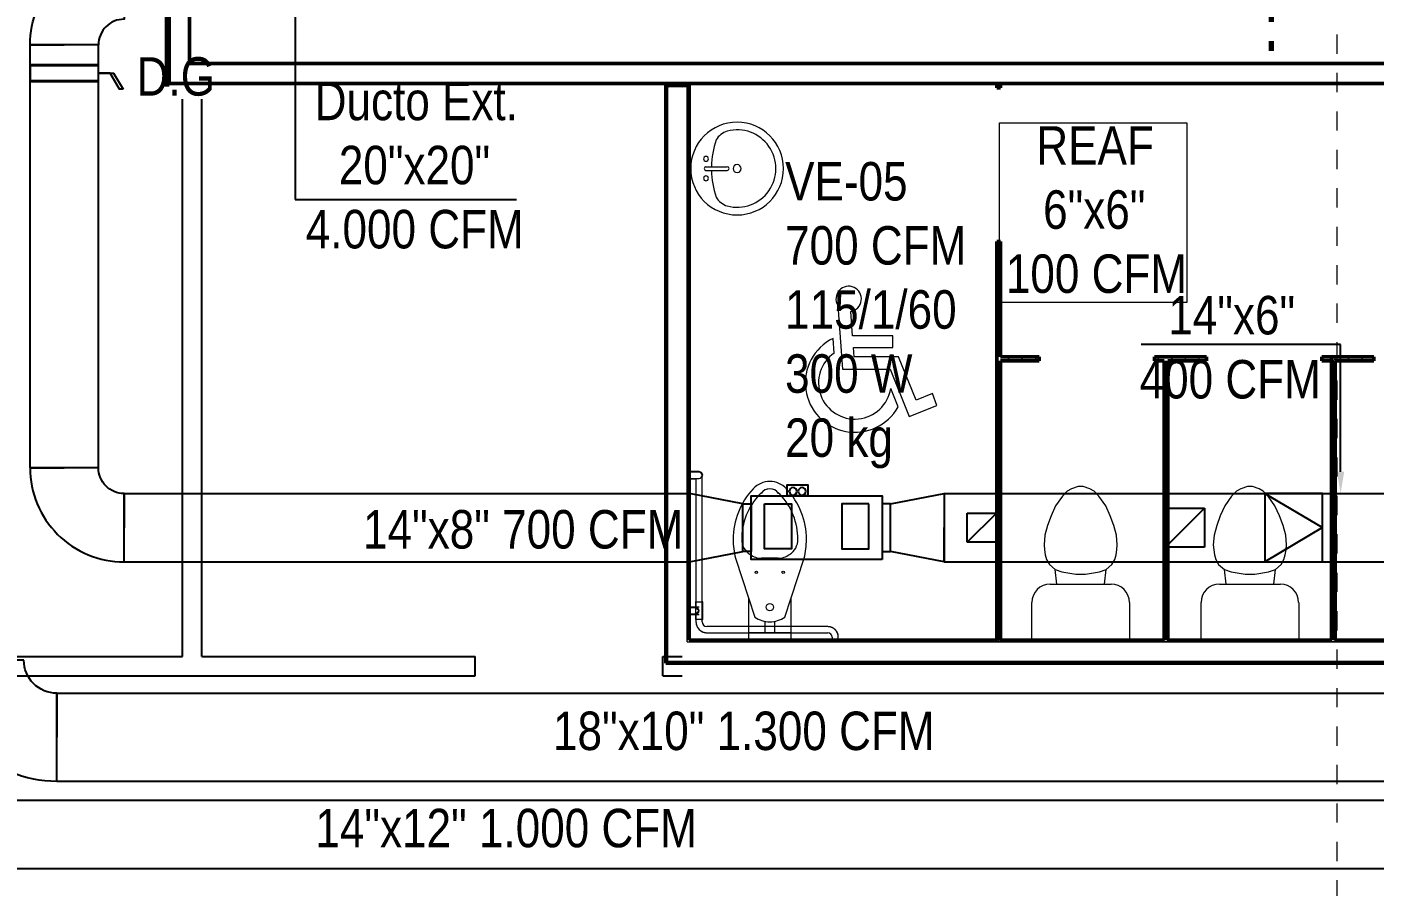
# Model space of a CAD drawing. Header units: inches. Extents: x -3 to 209, y -384 to 20.
# Drawn here: x 144.88 to 151.88, y -6.24 to -1.77 of the extents above; entities that cross this region are included whole.
import ezdxf
from ezdxf import colors
from ezdxf.entities.mleader import LeaderData, LeaderLine
from ezdxf.math import Vec2, Vec3

# ---------------------------------------------------------------- set-up
doc = ezdxf.new("R2010")
doc.units = ezdxf.units.IN
doc.header["$MEASUREMENT"] = 0
for name, pattern in [('Dash', [0.00635, 0.003175, -0.003175]), ('Dash_2_', [0.00635, 0.003175, -0.003175]), ('Grid Line 1_2_', [0.022225, 0.0127, -0.003175, 0.003175, -0.003175]), ('HIDDEN2', [0.1875, 0.125, -0.0625])]:
    doc.linetypes.add(name, pattern=pattern)
for name, color, linetype, lineweight in [('A-AREA', 253, 'Dash', 70), ('A-GENM', 253, 'Continuous', 9), ('A-WALL-PATT', 253, 'Continuous', 50), ('HVAC -Textos Extraccion', 2, 'Continuous', 9), ('HVAC -Textos Rejillas', 2, 'Continuous', 9), ('L-SITE', 253, 'Continuous', 9), ('P-SANR-FIXT', 253, 'Continuous', 9), ('Q-SPCQ', 253, 'Continuous', 9), ('S-GRID', 253, 'Continuous', 9)]:
    doc.layers.add(name, color=color, linetype=linetype, lineweight=lineweight)
for name, color, linetype in [('A-WALL', 253, 'Continuous'), ('BASE PLAN$0$NBS-HEAVY', 253, 'Continuous'), ('HVAC-Equipos', 3, 'Continuous'), ('HVAC-Extraccion', 114, 'Continuous'), ('HVAC-Rejillas', 2, 'HIDDEN2')]:
    doc.layers.add(name, color=color, linetype=linetype)
doc.styles.add('Arial Narrow', font='ARIALN.TTF', dxfattribs={"height": 0.00295})
doc.styles.get("Standard").update_dxf_attribs({"font": 'arial.ttf'})

# ---------------------------------------------------------------- blocks, each defined once
blk = doc.blocks.new('rr')
at = {"linetype": 'ByBlock', "lineweight": -2}
for p, q in [((-0.0127, -0.0127), (0.0127, 0.0127)), ((-0.0127, -0.0127), (-0.0127, 0.0127)), ((-0.0127, 0.0127), (0.0127, 0.0127)), ((0.0127, 0.0127), (0.0127, -0.0127)), ((0.0127, -0.0127), (-0.0127, -0.0127))]:
    blk.add_line(p, q, dxfattribs=at)
blk = doc.blocks.new('VE')
for points in [[(-74845.233, 50895.4877), (-74845.1261, 50895.4877), (-74845.1261, 50895.5447), (-74845.233, 50895.5447)], [(-74845.619, 50895.1567), (-74844.939, 50895.1567), (-74844.939, 50895.4877), (-74845.619, 50895.4877)], [(-74845.619, 50895.4462), (-74845.619, 50895.1982), (-74845.6629, 50895.1982), (-74845.6629, 50895.4462)], [(-74845.5507, 50895.4454), (-74845.41, 50895.4454), (-74845.41, 50895.2115), (-74845.5507, 50895.2115)], [(-74845.0073, 50895.4454), (-74845.148, 50895.4454), (-74845.148, 50895.2115), (-74845.0073, 50895.2115)], [(-74844.939, 50895.4462), (-74844.939, 50895.1982), (-74844.8952, 50895.1982), (-74844.8952, 50895.4462)]]:
    blk.add_lwpolyline(points, close=True)
for centre in [(-74845.2028, 50895.5112), (-74845.1563, 50895.5112)]:
    blk.add_circle(centre, 0.0193)
blk = doc.blocks.new('*U60')
at = {"layer": 'HVAC-Equipos', "color": 1}
for points in [[(-0.3556, 0), (0, 0), (0, 0.0865), (-0.3556, 0.0865)], [(-0.3556, 0.0052), (0, 0.0052), (0, 0.0813), (-0.3556, 0.0813)]]:
    blk.add_lwpolyline(points, close=True, dxfattribs=at)
for points in [[(0, 0.0433), (0.0789, 0.0433), (0.1281, -0.0411)], [(0.1281, -0.0411), (0.1104, -0.0411), (0.0612, 0.0433), (0, 0.0433)]]:
    blk.add_lwpolyline(points, dxfattribs=at)

msp = doc.modelspace()

# ---------------------------------------------------------------- linework, layer by layer
at = {"layer": 'A-AREA', "linetype": 'Dash_2_'}
msp.add_line((151.3488, -1.6424), (151.3488, -1.8924), dxfattribs=at)
at = {"layer": 'A-GENM'}
for p, q in [((148.7958, -4.2014), (148.785, -4.192)), ((148.5633, -4.533), (148.6307, -4.7381)), ((148.7847, -4.533), (148.6989, -4.533)), ((148.7847, -4.533), (148.6989, -4.533)), ((148.8529, -4.7381), (148.9203, -4.533)), ((148.6307, -4.7381), (148.6637, -4.8386)), ((148.6307, -4.7381), (148.6307, -4.9584)), ((148.8199, -4.8386), (148.8529, -4.7381)), ((148.8529, -4.9584), (148.8529, -4.7381)), ((148.7164, -4.8606), (148.7164, -4.9203)), ((148.7672, -4.9203), (148.7672, -4.8606)), ((148.8529, -4.9203), (148.6307, -4.9203)), ((148.6307, -4.9584), (148.8529, -4.9584))]:
    msp.add_line(p, q, dxfattribs=at)
for centre, radius in [((148.672, -4.606), 0.00635), ((148.8117, -4.606), 0.00666), ((148.7418, -4.787), 0.0191)]:
    msp.add_circle(centre, radius, dxfattribs=at)
for centre, radius, start, end in [((148.9365, -4.4346), 0.3853, 136.84973, 180), ((148.9365, -4.4346), 0.3409, 136.84973, 180), ((148.7434, -4.2535), 0.1206, 90.74885, 136.84973), ((148.7434, -4.2535), 0.0761, 126.06918, 136.84973), ((148.7418, -4.2262), 0.0551, 90, 145.88652), ((148.7418, -4.2262), 0.0551, 90, 141.66023), ((148.7402, -4.2535), 0.1206, 43.15027, 89.25115), ((148.7418, -4.2262), 0.0551, 38.33977, 90), ((148.7418, -4.2262), 0.0551, 34.11348, 90), ((148.5471, -4.4346), 0.3409, 0, 43.15027), ((148.5471, -4.4346), 0.3853, 0, 43.15027), ((148.9581, -4.4346), 0.4068, 180, 194), ((148.6877, -4.4346), 0.0921, 180, 238.30179), ((148.7959, -4.4346), 0.0921, 301.69821, 0), ((148.5256, -4.4346), 0.4068, 346, 0), ((148.6989, -4.4346), 0.0984, 232.74369, 270), ((148.7847, -4.4346), 0.0984, 270, 307.25631), ((148.7435, -4.7217), 0.1415, 235.67804, 269.31594), ((148.7401, -4.7217), 0.1415, 270.68406, 304.32196)]:
    msp.add_arc(centre, radius, start, end, dxfattribs=at)
at = {"layer": 'A-WALL', "lineweight": 50}
for p, q in [((145.6045, 3.0031), (145.6045, -2.0708)), ((145.6195, -2.0708), (145.6195, 2.8434)), ((145.6195, 2.7384), (145.6195, -2.0633)), ((145.7245, -1.9583), (145.7245, 2.7384)), ((145.6045, -2.0783), (145.6045, -1.9583)), ((152.0448, -1.9583), (145.7245, -1.9583)), ((145.6045, -2.0708), (145.6195, -2.0708)), ((145.6195, -2.0633), (145.7245, -2.0633)), ((145.7245, -2.0633), (152.1498, -2.0633)), ((148.2018, -2.0709), (148.2018, -4.9584)), ((148.2118, -2.0709), (148.2018, -2.0709)), ((148.3118, -2.0709), (148.2118, -2.0709)), ((148.3218, -2.0709), (148.3118, -2.0709)), ((148.3218, -4.9584), (148.3218, -2.0709)), ((149.9218, -2.0709), (149.9218, -2.0855)), ((149.9418, -2.0709), (149.9218, -2.0709)), ((149.9218, -2.0855), (149.9418, -2.0855)), ((149.9418, -2.0855), (149.9418, -2.0709)), ((149.9218, -2.8855), (149.9218, -4.9584)), ((149.9418, -2.8855), (149.9218, -2.8855)), ((149.9418, -3.4855), (149.9418, -2.8855)), ((150.1418, -3.4855), (149.9418, -3.4855)), ((150.1418, -3.5055), (150.1418, -3.4855)), ((151.0118, -3.4855), (150.7418, -3.4855)), ((150.7418, -3.4855), (150.7418, -3.5055)), ((151.0118, -3.5055), (151.0118, -3.4855)), ((151.6618, -3.4855), (151.6118, -3.4855)), ((151.6118, -3.4855), (151.6118, -3.5055)), ((151.8818, -3.4855), (151.6618, -3.4855)), ((151.6618, -3.4855), (151.6618, -3.5055)), ((151.6618, -3.5055), (151.6618, -3.4855)), ((151.8818, -3.5055), (151.8818, -3.4855)), ((149.9418, -3.5055), (150.1418, -3.5055)), ((149.9418, -4.9584), (149.9418, -3.5055)), ((150.7418, -3.5055), (150.7918, -3.5055)), ((150.7918, -3.5055), (150.7918, -4.9584)), ((150.8118, -3.5055), (151.0118, -3.5055)), ((150.8118, -4.9584), (150.8118, -3.5055)), ((151.6118, -3.5055), (151.6618, -3.5055)), ((151.6618, -3.5055), (151.6618, -4.9584)), ((151.6818, -3.5055), (151.8818, -3.5055)), ((151.6818, -4.9584), (151.6818, -3.5055)), ((148.2018, -4.9584), (148.2018, -5.0684)), ((149.9218, -4.9584), (148.3218, -4.9584)), ((150.7918, -4.9584), (149.9418, -4.9584)), ((151.6618, -4.9584), (150.8118, -4.9584)), ((152.5318, -4.9584), (151.6818, -4.9584)), ((148.2018, -5.0684), (148.2018, -5.0784)), ((148.2018, -5.0784), (155.1462, -5.0784))]:
    msp.add_line(p, q, dxfattribs=at)
at = {"layer": 'A-WALL', "lineweight": 18}
for p, q in [((148.2118, -4.9584), (148.2118, -2.0809)), ((148.3118, -2.0809), (148.2118, -2.0809)), ((148.3118, -4.9584), (148.3118, -2.0809)), ((148.2118, -4.9684), (148.2118, -4.9584)), ((148.2118, -5.0684), (148.2118, -4.9684)), ((148.3118, -4.9684), (148.3118, -4.9584)), ((148.3118, -4.9684), (149.9218, -4.9684)), ((149.9218, -4.9684), (149.9218, -4.9584)), ((149.9218, -4.9684), (149.9418, -4.9684)), ((149.9418, -4.9684), (149.9218, -4.9684)), ((149.9418, -4.9684), (149.9418, -4.9584)), ((149.9418, -4.9684), (150.7918, -4.9684)), ((150.7918, -4.9684), (150.7918, -4.9584)), ((150.7918, -4.9684), (150.8118, -4.9684)), ((150.8118, -4.9684), (150.7918, -4.9684)), ((150.8118, -4.9684), (150.8118, -4.9584)), ((150.8118, -4.9684), (151.6618, -4.9684)), ((151.6618, -4.9684), (151.6618, -4.9584)), ((151.6618, -4.9684), (151.6818, -4.9684)), ((151.6818, -4.9684), (151.6618, -4.9684)), ((151.6818, -4.9684), (151.6818, -4.9584)), ((151.6818, -4.9684), (152.5318, -4.9684)), ((148.2118, -5.0684), (155.1462, -5.0684))]:
    msp.add_line(p, q, dxfattribs=at)
at = {"layer": 'A-WALL-PATT', "linetype": 'Continuous', "lineweight": 9}
for p, q in [((145.6045, -1.7931), (145.6195, -1.7781)), ((145.6045, -1.8638), (145.6195, -1.8488)), ((145.6045, -1.9345), (145.6195, -1.9195)), ((145.6045, -2.0052), (145.6195, -1.9902)), ((145.6096, -2.0708), (145.6195, -2.0609)), ((148.2018, -2.0949), (148.2118, -2.0849)), ((148.2158, -2.0809), (148.2258, -2.0709)), ((148.2865, -2.0809), (148.2965, -2.0709)), ((149.9218, -2.072), (149.9229, -2.0709)), ((148.2018, -2.1656), (148.2118, -2.1556)), ((148.3118, -2.1264), (148.3218, -2.1164)), ((148.2018, -2.2364), (148.2118, -2.2264)), ((148.3118, -2.1971), (148.3218, -2.1871)), ((148.2018, -2.3071), (148.2118, -2.2971)), ((148.3118, -2.2678), (148.3218, -2.2578)), ((148.2018, -2.3778), (148.2118, -2.3678)), ((148.3118, -2.3385), (148.3218, -2.3285)), ((148.2018, -2.4485), (148.2118, -2.4385)), ((148.3118, -2.4092), (148.3218, -2.3992)), ((148.2018, -2.5192), (148.2118, -2.5092)), ((148.3118, -2.4799), (148.3218, -2.4699)), ((148.2018, -2.5899), (148.2118, -2.5799)), ((148.3118, -2.5506), (148.3218, -2.5406)), ((148.2018, -2.6606), (148.2118, -2.6506)), ((148.3118, -2.6213), (148.3218, -2.6113)), ((148.2018, -2.7313), (148.2118, -2.7213)), ((148.3118, -2.692), (148.3218, -2.682)), ((148.2018, -2.802), (148.2118, -2.792)), ((148.3118, -2.7627), (148.3218, -2.7527)), ((148.2018, -2.8727), (148.2118, -2.8627)), ((148.3118, -2.8335), (148.3218, -2.8235)), ((148.2018, -2.9435), (148.2118, -2.9335)), ((148.3118, -2.9042), (148.3218, -2.8942)), ((149.9218, -2.9205), (149.9418, -2.9005)), ((148.2018, -3.0142), (148.2118, -3.0042)), ((148.3118, -2.9749), (148.3218, -2.9649)), ((149.9218, -2.9912), (149.9418, -2.9712)), ((148.2018, -3.0849), (148.2118, -3.0749)), ((148.3118, -3.0456), (148.3218, -3.0356)), ((149.9218, -3.0619), (149.9418, -3.0419)), ((148.2018, -3.1556), (148.2118, -3.1456)), ((148.3118, -3.1163), (148.3218, -3.1063)), ((149.9218, -3.1326), (149.9418, -3.1126)), ((148.2018, -3.2263), (148.2118, -3.2163)), ((148.3118, -3.187), (148.3218, -3.177)), ((149.9218, -3.2034), (149.9418, -3.1834)), ((148.2018, -3.297), (148.2118, -3.287)), ((148.3118, -3.2577), (148.3218, -3.2477)), ((149.9218, -3.2741), (149.9418, -3.2541)), ((148.2018, -3.3677), (148.2118, -3.3577)), ((148.3118, -3.3284), (148.3218, -3.3184)), ((149.9218, -3.3448), (149.9418, -3.3248)), ((148.2018, -3.4384), (148.2118, -3.4284)), ((148.3118, -3.3991), (148.3218, -3.3891)), ((149.9218, -3.4155), (149.9418, -3.3955)), ((148.2018, -3.5091), (148.2118, -3.4991)), ((148.3118, -3.4699), (148.3218, -3.4599)), ((149.9218, -3.4862), (149.9418, -3.4662)), ((149.9732, -3.5055), (149.9932, -3.4855)), ((150.0439, -3.5055), (150.0639, -3.4855)), ((150.1147, -3.5055), (150.1347, -3.4855)), ((150.7511, -3.5055), (150.7711, -3.4855)), ((150.8218, -3.5055), (150.8418, -3.4855)), ((150.8925, -3.5055), (150.9125, -3.4855)), ((150.9632, -3.5055), (150.9832, -3.4855)), ((151.6118, -3.4933), (151.6196, -3.4855)), ((151.6703, -3.5055), (151.6903, -3.4855)), ((151.741, -3.5055), (151.761, -3.4855)), ((151.8117, -3.5055), (151.8317, -3.4855)), ((148.2018, -3.5799), (148.2118, -3.5699)), ((148.3118, -3.5406), (148.3218, -3.5306)), ((149.9218, -3.5569), (149.9418, -3.5369)), ((150.7918, -3.5354), (150.8118, -3.5154)), ((151.6618, -3.514), (151.6703, -3.5055)), ((151.6618, -3.5847), (151.6818, -3.5647)), ((148.2018, -3.6506), (148.2118, -3.6406)), ((148.3118, -3.6113), (148.3218, -3.6013)), ((149.9218, -3.6276), (149.9418, -3.6076)), ((150.7918, -3.6061), (150.8118, -3.5861)), ((151.6618, -3.6554), (151.6818, -3.6354)), ((148.2018, -3.7213), (148.2118, -3.7113)), ((148.3118, -3.682), (148.3218, -3.672)), ((149.9218, -3.6983), (149.9418, -3.6783)), ((150.7918, -3.6769), (150.8118, -3.6569)), ((151.6618, -3.7261), (151.6818, -3.7061)), ((148.2018, -3.792), (148.2118, -3.782)), ((148.3118, -3.7527), (148.3218, -3.7427)), ((149.9218, -3.769), (149.9418, -3.749)), ((150.7918, -3.7476), (150.8118, -3.7276)), ((151.6618, -3.7968), (151.6818, -3.7768)), ((148.3118, -3.8234), (148.3218, -3.8134)), ((149.9218, -3.8398), (149.9418, -3.8198)), ((150.7918, -3.8183), (150.8118, -3.7983)), ((151.6618, -3.8675), (151.6818, -3.8475)), ((148.2018, -3.8627), (148.2118, -3.8527)), ((148.3118, -3.8941), (148.3218, -3.8841)), ((149.9218, -3.9105), (149.9418, -3.8905)), ((150.7918, -3.889), (150.8118, -3.869)), ((151.6618, -3.9382), (151.6818, -3.9182)), ((148.2018, -3.9334), (148.2118, -3.9234)), ((148.3118, -3.9648), (148.3218, -3.9548)), ((149.9218, -3.9812), (149.9418, -3.9612)), ((150.7918, -3.9597), (150.8118, -3.9397)), ((151.6618, -4.0089), (151.6818, -3.9889)), ((148.2018, -4.0041), (148.2118, -3.9941)), ((148.3118, -4.0355), (148.3218, -4.0255)), ((149.9218, -4.0519), (149.9418, -4.0319)), ((150.7918, -4.0304), (150.8118, -4.0104)), ((151.6618, -4.0797), (151.6818, -4.0597)), ((148.2018, -4.0748), (148.2118, -4.0648)), ((148.3118, -4.1062), (148.3218, -4.0962)), ((149.9218, -4.1226), (149.9418, -4.1026)), ((150.7918, -4.1011), (150.8118, -4.0811)), ((151.6618, -4.1504), (151.6818, -4.1304)), ((148.2018, -4.1455), (148.2118, -4.1355)), ((148.3118, -4.177), (148.3218, -4.167)), ((149.9218, -4.1933), (149.9418, -4.1733)), ((150.7918, -4.1718), (150.8118, -4.1518)), ((151.6618, -4.2211), (151.6818, -4.2011)), ((148.2018, -4.2162), (148.2118, -4.2062)), ((148.3118, -4.2477), (148.3218, -4.2377)), ((149.9218, -4.264), (149.9418, -4.244)), ((150.7918, -4.2425), (150.8118, -4.2225)), ((151.6618, -4.2918), (151.6818, -4.2718)), ((148.2018, -4.287), (148.2118, -4.277)), ((148.3118, -4.3184), (148.3218, -4.3084)), ((149.9218, -4.3347), (149.9418, -4.3147)), ((150.7918, -4.3133), (150.8118, -4.2933)), ((151.6618, -4.3625), (151.6818, -4.3425)), ((148.2018, -4.3577), (148.2118, -4.3477)), ((148.3118, -4.3891), (148.3218, -4.3791)), ((149.9218, -4.4054), (149.9418, -4.3854)), ((150.7918, -4.384), (150.8118, -4.364)), ((148.2018, -4.4284), (148.2118, -4.4184)), ((148.3118, -4.4598), (148.3218, -4.4498)), ((149.9218, -4.4761), (149.9418, -4.4561)), ((150.7918, -4.4547), (150.8118, -4.4347)), ((151.6618, -4.4332), (151.6818, -4.4132)), ((148.2018, -4.4991), (148.2118, -4.4891)), ((148.3118, -4.5305), (148.3218, -4.5205)), ((149.9218, -4.5469), (149.9418, -4.5269)), ((150.7918, -4.5254), (150.8118, -4.5054)), ((151.6618, -4.5039), (151.6818, -4.4839)), ((148.2018, -4.5698), (148.2118, -4.5598)), ((148.3118, -4.6012), (148.3218, -4.5912)), ((149.9218, -4.6176), (149.9418, -4.5976)), ((150.7918, -4.5961), (150.8118, -4.5761)), ((151.6618, -4.5746), (151.6818, -4.5546)), ((148.2018, -4.6405), (148.2118, -4.6305)), ((148.3118, -4.6719), (148.3218, -4.6619)), ((149.9218, -4.6883), (149.9418, -4.6683)), ((150.7918, -4.6668), (150.8118, -4.6468)), ((151.6618, -4.6453), (151.6818, -4.6253)), ((148.2018, -4.7112), (148.2118, -4.7012)), ((148.3118, -4.7426), (148.3218, -4.7326)), ((149.9218, -4.759), (149.9418, -4.739)), ((150.7918, -4.7375), (150.8118, -4.7175)), ((151.6618, -4.716), (151.6818, -4.696)), ((148.2018, -4.7819), (148.2118, -4.7719)), ((148.3118, -4.8134), (148.3218, -4.8034)), ((149.9218, -4.8297), (149.9418, -4.8097)), ((150.7918, -4.8082), (150.8118, -4.7882)), ((151.6618, -4.7868), (151.6818, -4.7668)), ((148.2018, -4.8526), (148.2118, -4.8426)), ((148.3118, -4.8841), (148.3218, -4.8741)), ((149.9218, -4.9004), (149.9418, -4.8804)), ((150.7918, -4.8789), (150.8118, -4.8589)), ((151.6618, -4.8575), (151.6818, -4.8375)), ((148.2018, -4.9234), (148.2118, -4.9134)), ((148.3118, -4.9548), (148.3218, -4.9448)), ((148.3689, -4.9684), (148.3789, -4.9584)), ((148.4396, -4.9684), (148.4496, -4.9584)), ((148.5103, -4.9684), (148.5203, -4.9584)), ((148.581, -4.9684), (148.591, -4.9584)), ((148.6517, -4.9684), (148.6617, -4.9584)), ((148.7224, -4.9684), (148.7324, -4.9584)), ((148.7931, -4.9684), (148.8031, -4.9584)), ((148.8638, -4.9684), (148.8738, -4.9584)), ((148.9345, -4.9684), (148.9445, -4.9584)), ((149.0053, -4.9684), (149.0153, -4.9584)), ((149.076, -4.9684), (149.086, -4.9584)), ((149.1467, -4.9684), (149.1567, -4.9584)), ((149.2174, -4.9684), (149.2274, -4.9584)), ((149.2881, -4.9684), (149.2981, -4.9584)), ((149.3588, -4.9684), (149.3688, -4.9584)), ((149.4295, -4.9684), (149.4395, -4.9584)), ((149.5002, -4.9684), (149.5102, -4.9584)), ((149.5709, -4.9684), (149.5809, -4.9584)), ((149.6417, -4.9684), (149.6517, -4.9584)), ((149.7124, -4.9684), (149.7224, -4.9584)), ((149.7831, -4.9684), (149.7931, -4.9584)), ((149.8538, -4.9684), (149.8638, -4.9584)), ((149.9245, -4.9684), (149.9418, -4.9511)), ((149.9952, -4.9684), (150.0052, -4.9584)), ((150.0659, -4.9684), (150.0759, -4.9584)), ((150.1366, -4.9684), (150.1466, -4.9584)), ((150.2073, -4.9684), (150.2173, -4.9584)), ((150.278, -4.9684), (150.288, -4.9584)), ((150.3488, -4.9684), (150.3588, -4.9584)), ((150.4195, -4.9684), (150.4295, -4.9584)), ((150.4902, -4.9684), (150.5002, -4.9584)), ((150.5609, -4.9684), (150.5709, -4.9584)), ((150.6316, -4.9684), (150.6416, -4.9584)), ((150.7023, -4.9684), (150.7123, -4.9584)), ((150.773, -4.9684), (150.783, -4.9584)), ((150.7918, -4.9497), (150.8118, -4.9297)), ((150.8437, -4.9684), (150.8537, -4.9584)), ((150.9144, -4.9684), (150.9244, -4.9584)), ((150.9852, -4.9684), (150.9952, -4.9584)), ((151.0559, -4.9684), (151.0659, -4.9584)), ((151.1266, -4.9684), (151.1366, -4.9584)), ((151.1973, -4.9684), (151.2073, -4.9584)), ((151.268, -4.9684), (151.278, -4.9584)), ((151.3387, -4.9684), (151.3487, -4.9584)), ((151.4094, -4.9684), (151.4194, -4.9584)), ((151.4801, -4.9684), (151.4901, -4.9584)), ((151.5508, -4.9684), (151.5608, -4.9584)), ((151.6216, -4.9684), (151.6316, -4.9584)), ((151.6618, -4.9282), (151.6818, -4.9082)), ((151.6923, -4.9684), (151.7023, -4.9584)), ((151.763, -4.9684), (151.773, -4.9584)), ((151.8337, -4.9684), (151.8437, -4.9584)), ((148.2018, -4.9941), (148.2118, -4.9841)), ((148.2018, -5.0648), (148.2118, -5.0548)), ((148.2589, -5.0784), (148.2689, -5.0684)), ((148.3296, -5.0784), (148.3396, -5.0684)), ((148.4003, -5.0784), (148.4103, -5.0684)), ((148.471, -5.0784), (148.481, -5.0684)), ((148.5417, -5.0784), (148.5517, -5.0684)), ((148.6124, -5.0784), (148.6224, -5.0684)), ((148.6831, -5.0784), (148.6931, -5.0684)), ((148.7538, -5.0784), (148.7638, -5.0684)), ((148.8245, -5.0784), (148.8345, -5.0684)), ((148.8953, -5.0784), (148.9053, -5.0684)), ((148.966, -5.0784), (148.976, -5.0684)), ((149.0367, -5.0784), (149.0467, -5.0684)), ((149.1074, -5.0784), (149.1174, -5.0684)), ((149.1781, -5.0784), (149.1881, -5.0684)), ((149.2488, -5.0784), (149.2588, -5.0684)), ((149.3195, -5.0784), (149.3295, -5.0684)), ((149.3902, -5.0784), (149.4002, -5.0684)), ((149.4609, -5.0784), (149.4709, -5.0684)), ((149.5317, -5.0784), (149.5417, -5.0684)), ((149.6024, -5.0784), (149.6124, -5.0684)), ((149.6731, -5.0784), (149.6831, -5.0684)), ((149.7438, -5.0784), (149.7538, -5.0684)), ((149.8145, -5.0784), (149.8245, -5.0684)), ((149.8852, -5.0784), (149.8952, -5.0684)), ((149.9559, -5.0784), (149.9659, -5.0684)), ((150.0266, -5.0784), (150.0366, -5.0684)), ((150.0973, -5.0784), (150.1073, -5.0684)), ((150.168, -5.0784), (150.178, -5.0684)), ((150.2388, -5.0784), (150.2488, -5.0684)), ((150.3095, -5.0784), (150.3195, -5.0684)), ((150.3802, -5.0784), (150.3902, -5.0684)), ((150.4509, -5.0784), (150.4609, -5.0684)), ((150.5216, -5.0784), (150.5316, -5.0684)), ((150.5923, -5.0784), (150.6023, -5.0684)), ((150.663, -5.0784), (150.673, -5.0684)), ((150.7337, -5.0784), (150.7437, -5.0684)), ((150.8044, -5.0784), (150.8144, -5.0684)), ((150.8752, -5.0784), (150.8852, -5.0684)), ((150.9459, -5.0784), (150.9559, -5.0684)), ((151.0166, -5.0784), (151.0266, -5.0684)), ((151.0873, -5.0784), (151.0973, -5.0684)), ((151.158, -5.0784), (151.168, -5.0684)), ((151.2287, -5.0784), (151.2387, -5.0684)), ((151.2994, -5.0784), (151.3094, -5.0684)), ((151.3701, -5.0784), (151.3801, -5.0684)), ((151.4408, -5.0784), (151.4508, -5.0684)), ((151.5116, -5.0784), (151.5216, -5.0684)), ((151.5823, -5.0784), (151.5923, -5.0684)), ((151.653, -5.0784), (151.663, -5.0684)), ((151.7237, -5.0784), (151.7337, -5.0684)), ((151.7944, -5.0784), (151.8044, -5.0684)), ((151.8651, -5.0784), (151.8751, -5.0684))]:
    msp.add_line(p, q, dxfattribs=at)
at = {"layer": 'BASE PLAN$0$NBS-HEAVY'}
for p, q in [((145.6881, -5.044), (145.6881, -2.144)), ((145.7881, -5.044), (145.7881, -2.144)), ((141.4801, -5.044), (145.6881, -5.044)), ((145.7881, -5.044), (147.2093, -5.044)), ((147.2093, -5.144), (147.2093, -5.044)), ((148.1853, -5.044), (148.2853, -5.044)), ((148.1853, -5.144), (148.1853, -5.044)), ((141.3801, -5.144), (147.2093, -5.144)), ((148.1853, -5.144), (148.2853, -5.144))]:
    msp.add_line(p, q, dxfattribs=at)
at = {"layer": 'HVAC -Textos Rejillas'}
msp.add_lwpolyline([(150.9101, -3.2031), (149.9355, -3.2031), (149.9355, -2.2685), (150.9101, -2.2685)], close=True, dxfattribs=at)
at = {"layer": 'HVAC-Extraccion'}
for p, q in [((144.8956, -4.0626), (144.8954, -1.8621)), ((144.8954, -1.8621), (145.0732, -1.8621)), ((145.251, -1.8621), (145.0732, -1.8621)), ((145.2512, -4.0625), (145.251, -1.8621)), ((144.8956, -4.0626), (145.0734, -4.0626)), ((145.2512, -4.0625), (145.0734, -4.0626)), ((145.3846, -4.1959), (148.3237, -4.1956)), ((145.3846, -4.1959), (145.3846, -4.3737)), ((148.3237, -4.1956), (148.3237, -4.3734)), ((149.6476, -4.1958), (149.6476, -4.3736)), ((149.6476, -4.1958), (153.0059, -4.1958)), ((145.3846, -4.5515), (145.3846, -4.3737)), ((148.3238, -4.5512), (148.3237, -4.3734)), ((149.6476, -4.5514), (149.6476, -4.3736)), ((145.3846, -4.5515), (148.3238, -4.5512)), ((149.6476, -4.5514), (153.0059, -4.5514)), ((145.0347, -5.2345), (145.0347, -5.4631)), ((145.0347, -5.2345), (152.705, -5.2345)), ((145.0347, -5.6917), (145.0347, -5.4631)), ((145.0347, -5.6917), (152.705, -5.6917)), ((144.4026, -5.7919), (155.6999, -5.7916)), ((144.4026, -6.1475), (155.6999, -6.1472))]:
    msp.add_line(p, q, dxfattribs=at)
for points in [[(145.251, -1.8621), (144.8954, -1.8621, -0.414214), (145.3844, -1.3731), (145.3844, -1.7287, 0.414214)], [(145.2512, -4.0626), (144.8956, -4.0626, 0.414214), (145.3846, -4.5515), (145.3846, -4.1959, -0.414214)], [(144.8633, -5.0633), (144.4063, -5.0633, 0.414214), (145.0347, -5.6916), (145.0347, -5.2346, -0.414214)]]:
    msp.add_lwpolyline(points, format="xyb", close=True, dxfattribs=at)
for points in [[(148.6018, -4.2495), (148.3237, -4.1958), (148.3237, -4.5514), (148.6018, -4.4975)], [(149.3695, -4.2495), (149.6476, -4.1958), (149.6476, -4.5514), (149.3695, -4.4975)]]:
    msp.add_lwpolyline(points, close=True, dxfattribs=at)
msp.add_lwpolyline([(151.3155, -4.1958), (151.3155, -4.5514), (151.6155, -4.5514), (151.6155, -4.1958), (151.3155, -4.1958), (151.6155, -4.3736), (151.3155, -4.5514)], dxfattribs=at)
at = {"layer": 'L-SITE'}
for p, q in [((149.095, -3.2173), (149.1203, -3.5495)), ((149.1724, -3.3755), (149.1628, -3.2487)), ((149.0766, -3.4651), (149.0708, -3.3892)), ((149.3815, -3.3755), (149.1724, -3.3755)), ((149.3815, -3.4372), (149.3815, -3.3755)), ((149.1807, -3.4843), (149.1771, -3.4372)), ((149.1771, -3.4372), (149.3815, -3.4372)), ((149.4111, -3.4843), (149.1807, -3.4843)), ((149.5029, -3.7101), (149.4111, -3.4843)), ((149.1203, -3.5495), (149.3672, -3.5495)), ((149.3672, -3.5495), (149.4669, -3.7947)), ((149.409, -3.7449), (149.3703, -3.6498)), ((149.5882, -3.676), (149.5029, -3.7101)), ((149.6094, -3.7377), (149.5882, -3.676)), ((149.4669, -3.7947), (149.6094, -3.7377))]:
    msp.add_line(p, q, dxfattribs=at)
for centre, radius, start, end in [((149.1518, -3.1836), 0.066, 279.52961, 210.67771), ((149.1839, -3.6202), 0.2573, 116.09402, 331.00806), ((149.1839, -3.6202), 0.1887, 124.68421, 350.97943)]:
    msp.add_arc(centre, radius, start, end, dxfattribs=at)
at = {"layer": 'P-SANR-FIXT'}
for p, q in [((148.41, -2.496), (148.5208, -2.496)), ((148.41, -2.515), (148.5208, -2.515)), ((150.2885, -4.1843), (150.2631, -4.2097)), ((150.3105, -4.1716), (150.2885, -4.1843)), ((150.3454, -4.1589), (150.3105, -4.1716)), ((150.3708, -4.1589), (150.3454, -4.1589)), ((150.4057, -4.1716), (150.3708, -4.1589)), ((150.4277, -4.1843), (150.4057, -4.1716)), ((150.4531, -4.2097), (150.4277, -4.1843)), ((151.1685, -4.1843), (151.1431, -4.2097)), ((151.1905, -4.1716), (151.1685, -4.1843)), ((151.2254, -4.1589), (151.1905, -4.1716)), ((151.2508, -4.1589), (151.2254, -4.1589)), ((151.2857, -4.1716), (151.2508, -4.1589)), ((151.3077, -4.1843), (151.2857, -4.1716)), ((151.3331, -4.2097), (151.3077, -4.1843)), ((150.2279, -4.2605), (150.2042, -4.3113)), ((150.2631, -4.2097), (150.2279, -4.2605)), ((150.4883, -4.2605), (150.4531, -4.2097)), ((150.512, -4.3113), (150.4883, -4.2605)), ((151.1079, -4.2605), (151.0842, -4.3113)), ((151.1431, -4.2097), (151.1079, -4.2605)), ((151.3683, -4.2605), (151.3331, -4.2097)), ((151.392, -4.3113), (151.3683, -4.2605)), ((150.2042, -4.3113), (150.1857, -4.3621)), ((150.5305, -4.3621), (150.512, -4.3113)), ((151.0842, -4.3113), (151.0657, -4.3621)), ((151.4105, -4.3621), (151.392, -4.3113)), ((150.1857, -4.3621), (150.172, -4.4131)), ((150.5442, -4.4131), (150.5305, -4.3621)), ((151.0657, -4.3621), (151.052, -4.4131)), ((151.4242, -4.4131), (151.4105, -4.3621)), ((150.172, -4.4131), (150.1676, -4.4637)), ((150.1676, -4.4637), (150.1698, -4.489)), ((150.5486, -4.4637), (150.5442, -4.4131)), ((150.5464, -4.489), (150.5486, -4.4637)), ((151.052, -4.4131), (151.0476, -4.4637)), ((151.0476, -4.4637), (151.0498, -4.489)), ((151.4286, -4.4637), (151.4242, -4.4131)), ((151.4264, -4.489), (151.4286, -4.4637)), ((150.1698, -4.489), (150.1743, -4.5145)), ((150.1743, -4.5145), (150.1811, -4.5399)), ((150.1811, -4.5399), (150.1955, -4.5653)), ((150.5207, -4.5653), (150.5351, -4.5399)), ((150.5351, -4.5399), (150.5419, -4.5145)), ((150.5419, -4.5145), (150.5464, -4.489)), ((151.0498, -4.489), (151.0543, -4.5145)), ((151.0543, -4.5145), (151.0611, -4.5399)), ((151.0611, -4.5399), (151.0755, -4.5653)), ((151.4007, -4.5653), (151.4151, -4.5399)), ((151.4151, -4.5399), (151.4219, -4.5145)), ((151.4219, -4.5145), (151.4264, -4.489)), ((150.1955, -4.5653), (150.2258, -4.5907)), ((150.2258, -4.5907), (150.2607, -4.6034)), ((150.2346, -4.6675), (150.2258, -4.5907)), ((150.2607, -4.6034), (150.3327, -4.6161)), ((150.3327, -4.6161), (150.3835, -4.6161)), ((150.3835, -4.6161), (150.4555, -4.6034)), ((150.4555, -4.6034), (150.4904, -4.5907)), ((150.4816, -4.6675), (150.4904, -4.5907)), ((150.4904, -4.5907), (150.5207, -4.5653)), ((151.0755, -4.5653), (151.1058, -4.5907)), ((151.1058, -4.5907), (151.1407, -4.6034)), ((151.1146, -4.6675), (151.1058, -4.5907)), ((151.1407, -4.6034), (151.2127, -4.6161)), ((151.2127, -4.6161), (151.2635, -4.6161)), ((151.2635, -4.6161), (151.3355, -4.6034)), ((151.3355, -4.6034), (151.3704, -4.5907)), ((151.3616, -4.6675), (151.3704, -4.5907)), ((151.3704, -4.5907), (151.4007, -4.5653)), ((150.1993, -4.6675), (150.5168, -4.6675)), ((151.0793, -4.6675), (151.3968, -4.6675)), ((150.1047, -4.9584), (150.1047, -4.7622)), ((150.6115, -4.7622), (150.6115, -4.9584)), ((150.9847, -4.9584), (150.9847, -4.7622)), ((151.4915, -4.7622), (151.4915, -4.9584)), ((150.6115, -4.9584), (150.1047, -4.9584)), ((151.4915, -4.9584), (150.9847, -4.9584))]:
    msp.add_line(p, q, dxfattribs=at)
for centre, radius, start, end in [((148.5719, -2.5055), 0.2413, 90, 270), ((148.5528, -2.4102), 0.1045, 107.80961, 149.20726), ((148.5719, -2.5055), 0.2014, 255.30711, 104.69289), ((148.5719, -2.5055), 0.2413, 270, 90), ((148.8901, -2.5055), 0.4523, 160.79136, 178.79327), ((148.41, -2.4547), 0.0127, 90, 270), ((148.41, -2.4547), 0.0127, 270, 90), ((148.41, -2.5055), 0.00952, 90, 270), ((148.8901, -2.5055), 0.4523, 181.20673, 199.20864), ((148.5208, -2.5055), 0.00952, 270, 90), ((148.5719, -2.5055), 0.0206, 90, 270), ((148.5719, -2.5055), 0.0206, 270, 90), ((148.41, -2.5563), 0.0127, 90, 270), ((148.41, -2.5563), 0.0127, 270, 90), ((148.5528, -2.6008), 0.1045, 210.79274, 252.19039), ((150.1993, -4.7622), 0.0946, 90, 180), ((150.5168, -4.7622), 0.0946, 0, 90), ((151.0793, -4.7622), 0.0946, 90, 180), ((151.3968, -4.7622), 0.0946, 0, 90)]:
    msp.add_arc(centre, radius, start, end, dxfattribs=at)
at = {"layer": 'Q-SPCQ'}
for p, q in [((148.323, -4.0599), (148.3218, -4.0599)), ((148.323, -4.0599), (148.3218, -4.0599)), ((148.323, -4.0599), (148.3218, -4.0599)), ((148.323, -4.0613), (148.323, -4.0599)), ((148.323, -4.0613), (148.323, -4.0852)), ((148.323, -4.0613), (148.323, -4.0613)), ((148.3738, -4.0821), (148.323, -4.0821)), ((148.3738, -4.0853), (148.323, -4.0853)), ((148.323, -4.1171), (148.3738, -4.1171)), ((148.323, -4.1171), (148.3579, -4.1171)), ((148.323, -4.1172), (148.323, -4.1411)), ((148.323, -4.1202), (148.3581, -4.1202)), ((148.3579, -4.1171), (148.3579, -4.7552)), ((148.3897, -4.7552), (148.3897, -4.1012)), ((148.3218, -4.1425), (148.323, -4.1425)), ((148.3218, -4.1425), (148.323, -4.1425)), ((148.3218, -4.1425), (148.323, -4.1425)), ((148.323, -4.1425), (148.323, -4.1411)), ((148.323, -4.1411), (148.323, -4.1411)), ((148.3579, -4.7552), (148.3547, -4.762)), ((148.3579, -4.7552), (148.3547, -4.762)), ((148.3547, -4.762), (148.3547, -4.787)), ((148.3547, -4.762), (148.3547, -4.787)), ((148.3738, -4.762), (148.3547, -4.762)), ((148.3579, -4.7552), (148.3579, -4.7902)), ((148.3928, -4.762), (148.3738, -4.762)), ((148.3928, -4.762), (148.3897, -4.7552)), ((148.3928, -4.762), (148.3897, -4.7552)), ((148.3897, -4.8568), (148.3897, -4.7552)), ((148.3928, -4.85), (148.3928, -4.762)), ((148.3928, -4.85), (148.3928, -4.762)), ((148.323, -4.7648), (148.3218, -4.7648)), ((148.323, -4.7648), (148.3218, -4.7648)), ((148.323, -4.7662), (148.323, -4.7648)), ((148.323, -4.7648), (148.323, -4.806)), ((148.3547, -4.787), (148.323, -4.787)), ((148.3548, -4.787), (148.323, -4.787)), ((148.3579, -4.7902), (148.323, -4.7902)), ((148.323, -4.806), (148.323, -4.8473)), ((148.323, -4.8219), (148.3579, -4.8219)), ((148.323, -4.8251), (148.3547, -4.8251)), ((148.323, -4.8251), (148.3548, -4.8251)), ((148.3547, -4.7902), (148.3547, -4.8219)), ((148.3547, -4.825), (148.3547, -4.85)), ((148.3547, -4.8251), (148.3547, -4.85)), ((148.3738, -4.787), (148.3579, -4.787)), ((148.3579, -4.8219), (148.3579, -4.8568)), ((148.3579, -4.8251), (148.3738, -4.8251)), ((148.3218, -4.8473), (148.323, -4.8473)), ((148.3218, -4.8473), (148.323, -4.8473)), ((148.323, -4.8473), (148.323, -4.8459)), ((148.3547, -4.85), (148.3579, -4.8568)), ((148.3547, -4.85), (148.3579, -4.8568)), ((148.3547, -4.85), (148.3738, -4.85)), ((148.3579, -4.8568), (148.3579, -4.8632)), ((148.3738, -4.85), (148.3928, -4.85)), ((148.3897, -4.8568), (148.3928, -4.85)), ((148.3897, -4.8568), (148.3928, -4.85)), ((148.3897, -4.8632), (148.3897, -4.8568)), ((148.4151, -4.8886), (148.414, -4.8886)), ((149.0437, -4.8886), (148.4142, -4.8886)), ((148.4136, -4.9203), (149.0437, -4.9203)), ((149.0419, -4.9553), (149.0405, -4.9553)), ((149.0405, -4.9553), (149.0405, -4.9584)), ((149.0405, -4.9553), (149.0405, -4.9584)), ((149.0405, -4.9553), (149.0658, -4.9553)), ((149.0659, -4.9426), (149.0659, -4.9553)), ((149.0977, -4.9553), (149.0977, -4.9426)), ((149.0978, -4.9553), (149.1231, -4.9553)), ((149.1231, -4.9553), (149.1217, -4.9553)), ((149.1231, -4.9584), (149.1231, -4.9553)), ((149.1231, -4.9584), (149.1231, -4.9553))]:
    msp.add_line(p, q, dxfattribs=at)
at = {"layer": 'Q-SPCQ', "flags": 128}
for points in [[(148.3579, -4.1012), (148.3579, -4.1012), (148.3579, -4.1012)], [(148.372, -4.1171), (148.3725, -4.1171), (148.3729, -4.1171), (148.3732, -4.1171), (148.3734, -4.1171), (148.3736, -4.1171), (148.3737, -4.1171), (148.3738, -4.1171), (148.3738, -4.1171)], [(148.3738, -4.0853), (148.3737, -4.0853), (148.3736, -4.0853), (148.3735, -4.0853), (148.3733, -4.0853), (148.373, -4.0853), (148.3726, -4.0853), (148.3722, -4.0853)], [(148.3579, -4.8632), (148.358, -4.8655), (148.3581, -4.8678), (148.3583, -4.87), (148.3586, -4.8723), (148.359, -4.8745), (148.3595, -4.8768), (148.3601, -4.879), (148.3608, -4.8812), (148.3616, -4.8833), (148.3624, -4.8854), (148.3633, -4.8875), (148.3644, -4.8896), (148.3655, -4.8916), (148.3666, -4.8935), (148.3679, -4.8955), (148.3692, -4.8973), (148.3706, -4.8991), (148.3721, -4.9009), (148.3736, -4.9026), (148.3752, -4.9042), (148.3769, -4.9057), (148.3786, -4.9072), (148.3804, -4.9087), (148.3823, -4.91), (148.3842, -4.9113), (148.3861, -4.9125), (148.3881, -4.9136), (148.3902, -4.9146), (148.3922, -4.9156), (148.3943, -4.9164), (148.3965, -4.9172), (148.3987, -4.9179), (148.4009, -4.9185), (148.4031, -4.9191), (148.4053, -4.9195), (148.4076, -4.9198), (148.4099, -4.9201), (148.4122, -4.9203), (148.4144, -4.9203)], [(149.0977, -4.9426), (149.0976, -4.9404), (149.0975, -4.9382), (149.0973, -4.9361), (149.097, -4.934), (149.0966, -4.9318), (149.0961, -4.9297), (149.0956, -4.9276), (149.0949, -4.9256), (149.0942, -4.9235), (149.0934, -4.9215), (149.0925, -4.9196), (149.0916, -4.9176), (149.0905, -4.9157), (149.0894, -4.9139), (149.0883, -4.9121), (149.087, -4.9103), (149.0857, -4.9086), (149.0843, -4.907), (149.0828, -4.9054), (149.0813, -4.9038), (149.0797, -4.9024), (149.0781, -4.901), (149.0764, -4.8996), (149.0747, -4.8983), (149.0729, -4.8971), (149.071, -4.896), (149.0691, -4.895), (149.0672, -4.894), (149.0653, -4.8931), (149.0633, -4.8923), (149.0612, -4.8915), (149.0592, -4.8909), (149.0571, -4.8903), (149.055, -4.8898), (149.0529, -4.8894), (149.0507, -4.889), (149.0486, -4.8888), (149.0464, -4.8887), (149.0443, -4.8886)]]:
    msp.add_lwpolyline(points, dxfattribs=at)
at = {"layer": 'Q-SPCQ'}
for centre, radius, start, end in [((148.3738, -4.1012), 0.019, 90, 115.6066), ((148.3738, -4.1012), 0.019, 334.3934, 90), ((148.3738, -4.1012), 0.0159, 270, 90), ((148.3738, -4.1012), 0.0159, 0, 90), ((148.3547, -4.806), 0.0191, 270, 90), ((148.4151, -4.8632), 0.0571, 180, 268.51742), ((148.4151, -4.8632), 0.0254, 180, 268.18382), ((149.0437, -4.9426), 0.054, 0, 90), ((149.0437, -4.9426), 0.0222, 0, 90)]:
    msp.add_arc(centre, radius, start, end, dxfattribs=at)
for points, knots in [([(148.3633, -4.0853), (148.3635, -4.0851), (148.364, -4.0848), (148.3651, -4.0842), (148.3671, -4.0833), (148.3701, -4.0824), (148.3725, -4.0821), (148.3738, -4.0821)], [0.5788489, 0.5788489, 0.5788489, 0.5788489, 0.6071429, 0.6428571, 0.7142857, 0.8571429, 1, 1, 1, 1]), ([(148.3547, -4.787), (148.3547, -4.787), (148.3548, -4.7871), (148.3551, -4.7874), (148.3556, -4.7879), (148.3563, -4.7886), (148.357, -4.7893), (148.3576, -4.7899), (148.3581, -4.7904), (148.3586, -4.7909), (148.3593, -4.7916), (148.3603, -4.7925), (148.3613, -4.7935), (148.3621, -4.7944), (148.3627, -4.795), (148.3634, -4.7956), (148.3643, -4.7965), (148.3654, -4.7976), (148.3667, -4.799), (148.3686, -4.8008), (148.371, -4.8032), (148.3728, -4.8051), (148.3738, -4.806)], [0.5000315, 0.5000315, 0.5000315, 0.5000315, 0.5277778, 0.5555556, 0.5833333, 0.6111111, 0.6388889, 0.6527778, 0.6666667, 0.6805556, 0.6944444, 0.7222222, 0.75, 0.7638889, 0.7777778, 0.7916667, 0.8055556, 0.8333333, 0.8611111, 0.8888889, 0.9444444, 1, 1, 1, 1]), ([(148.3738, -4.806), (148.3728, -4.807), (148.371, -4.8089), (148.3686, -4.8112), (148.3667, -4.8131), (148.3654, -4.8145), (148.3643, -4.8156), (148.3634, -4.8164), (148.3627, -4.8171), (148.3621, -4.8177), (148.3613, -4.8185), (148.3603, -4.8196), (148.3593, -4.8205), (148.3586, -4.8212), (148.3581, -4.8217), (148.3576, -4.8222), (148.357, -4.8228), (148.3563, -4.8235), (148.3556, -4.8242), (148.3551, -4.8247), (148.3548, -4.825), (148.3547, -4.825), (148.3547, -4.825)], [0, 0, 0, 0, 0.0555556, 0.1111111, 0.1388889, 0.1666667, 0.1944444, 0.2083333, 0.2222222, 0.2361111, 0.25, 0.2777778, 0.3055556, 0.3194444, 0.3333333, 0.3472222, 0.3611111, 0.3888889, 0.4166667, 0.4444444, 0.4722222, 0.4999685, 0.4999685, 0.4999685, 0.4999685])]:
    msp.add_open_spline(points, degree=3, knots=knots, dxfattribs=at)
at = {"layer": 'S-GRID', "linetype": 'Grid Line 1_2_'}
msp.add_line((151.6899, 18.9919), (151.6899, -28.0077), dxfattribs=at)

# ---------------------------------------------------------------- block references
at = {"layer": 'HVAC-Equipos'}
msp.add_blockref('*U60', (145.2511, -2.0522), dxfattribs=at)
at = {"layer": 'HVAC-Equipos', "xscale": -1}
msp.add_blockref('VE', (-74696.2934, -50899.6957), dxfattribs=at)
at = {"layer": 'HVAC-Rejillas', "zscale": 12}
for p, xscale, yscale in [((150.9006, -4.3736), 8, 8), ((149.8445, -4.3736), 6, 6)]:
    msp.add_blockref('rr', p, dxfattribs=dict(at, xscale=xscale, yscale=yscale))

# ---------------------------------------------------------------- texts
at = {"layer": 'HVAC -Textos Extraccion', "char_height": 0.2, "attachment_point": 1, "style": 'Arial Narrow'}
for s, insert, width in [('D.G', (145.4498, -1.9262), 0.482727), ('\\pi0.13021;Ducto Ext.\\P\\pi0.25544;20"x20"\\P\\pi0.083548;4.000 CFM', (146.2455, -2.0539), 1.280602), ('\\pi0.23768;14"x6"\\P\\pi0.08857;400 CFM', (150.576, -3.1682), 1.099514), ('14"x8" 700 CFM', (146.6269, -4.2821), 1.988418), ('18"x10" 1.300 CFM', (147.6147, -5.3305), 2.10609), ('14"x12" 1.000 CFM', (146.3791, -5.8363), 2.10609)]:
    msp.add_mtext(s, dxfattribs=dict(at, insert=insert, width=width))
at = {"layer": 'HVAC -Textos Rejillas', "char_height": 0.2, "width": 1.634804, "attachment_point": 1, "style": 'Arial Narrow'}
for s, insert in [('\\pi0.52579;REAF\\P\\pi0.56085;6"x6"\\P\\pi0.3672;100 CFM', (149.6019, -2.2855)), ('VE-05\\P700 CFM\\P115/1/60\\P300 W\\P20 kg', (148.8213, -2.4717))]:
    msp.add_mtext(s, dxfattribs=dict(at, insert=insert))

# ---------------------------------------------------------------- leaders
at = {"layer": 'HVAC -Textos Extraccion'}
ml = msp.add_multileader_mtext('Standard', dxfattribs=at)
ml.set_content('', color=256)
ml.set_leader_properties()
ml.build(insert=Vec2(0, 0))
ml.multileader.update_dxf_attribs({"dogleg_length": 0.36, "arrow_head_size": 0.1128})
ctx = ml.context
ctx.base_point, ctx.char_height, ctx.arrow_head_size, ctx.landing_gap_size, ctx.plane_origin, ctx.plane_x_axis, ctx.plane_y_axis = Vec3(147.5377, -2.6663), 0.1128, 0.1128, 0.0564, Vec3(152.2649, -1.0683), Vec3(-1, 0), Vec3(0, -1)
ctx.text_align_type = 2
notes = []
notes.append((ctx, [(1, (1, 1, 0), (146.2746, -2.6663), (1, 0), 1.1503, [(0, [(146.2746, -1.3334)], 0, [])])]))
ctx.mtext.insert, ctx.mtext.text_direction, ctx.mtext.rotation, ctx.mtext.alignment, ctx.mtext.flow_direction = Vec3(147.4813, -2.7227), Vec3(-1, 0), 3.141593, 3, 5
at = {"layer": 'HVAC -Textos Rejillas'}
ml = msp.add_multileader_mtext('Standard', dxfattribs=at)
ml.set_content('', color=256)
ml.set_leader_properties()
ml.build(insert=Vec2(0, 0))
ml.multileader.update_dxf_attribs({"dogleg_length": 0.36, "arrow_head_size": 0.1128})
ctx = ml.context
ctx.base_point, ctx.char_height, ctx.arrow_head_size, ctx.landing_gap_size, ctx.plane_origin, ctx.plane_x_axis, ctx.plane_y_axis = Vec3(150.6718, -3.4205), 0.1128, 0.1128, 0.0564, Vec3(145.7759, -2.5847), Vec3(-1, 0), Vec3(0, -1)
notes.append((ctx, [(1, (1, 1, 0), (151.7096, -3.4205), (-1, 0), 1.0378, [(0, [(151.7096, -4.1958)], 0, [])])]))
ctx.mtext.insert, ctx.mtext.text_direction, ctx.mtext.rotation, ctx.mtext.flow_direction = Vec3(150.6154, -3.4769), Vec3(-1, 0), 3.141593, 5
for ctx, leaders in notes:
    for number, flags, end, landing, length, lines in leaders:
        leader = LeaderData()
        leader.index, (leader.has_last_leader_line, leader.has_dogleg_vector, leader.attachment_direction) = number, flags
        leader.last_leader_point, leader.dogleg_vector, leader.dogleg_length = Vec3(end), Vec3(landing), length
        for number, points, colour, breaks in lines:
            line = LeaderLine()
            line.index, line.vertices, line.color, line.breaks = number, Vec3.list(points), colors.encode_raw_color(colour), breaks
            leader.lines.append(line)
        ctx.leaders.append(leader)

doc.saveas('drawing.dxf')
